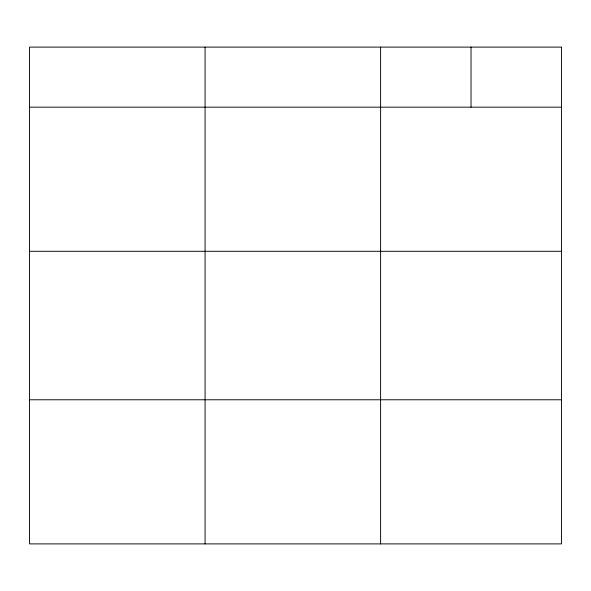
<?xml version="1.0" encoding="UTF-8"?>
<svg xmlns="http://www.w3.org/2000/svg" width="591" height="591" viewBox="0 0 591 591"><rect width="100%" height="100%" fill="white"/><g stroke="black" fill="none" stroke-linecap="round" stroke-linejoin="round"><path stroke-width="0.89" d="M29.55 107.17L561.45 107.17M29.55 251.293L561.45 251.293M29.55 399.775L561.45 399.775M471.027 47.11L471.027 107.17M380.604 47.11L380.604 543.89M205.077 47.11L205.077 543.89M561.45 47.11L29.55 47.11L29.55 543.89L561.45 543.89L561.45 47.11"/></g></svg>
